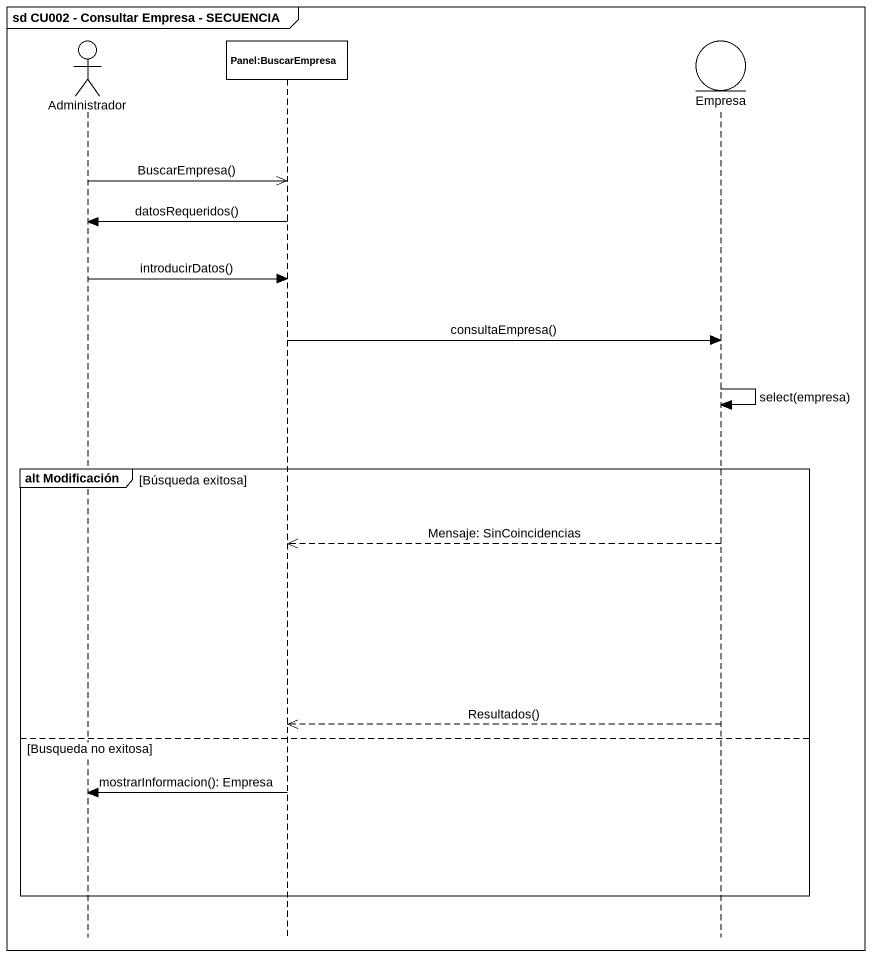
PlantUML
@startuml
mainframe sd CU002 - Consultar Empresa - SECUENCIA
hide footbox
actor Administrador
participant "Panel:BuscarEmpresa" as Panel_BuscarEmpresa
entity Empresa

Administrador ->> Panel_BuscarEmpresa : BuscarEmpresa()
Panel_BuscarEmpresa -> Administrador : datosRequeridos()
Administrador -> Panel_BuscarEmpresa : introducirDatos()
Panel_BuscarEmpresa -> Empresa : consultaEmpresa()
Empresa -> Empresa : select(empresa)
group alt Modificación [Búsqueda exitosa]
  Empresa -->> Panel_BuscarEmpresa : Mensaje: SinCoincidencias
  Empresa -->> Panel_BuscarEmpresa : Resultados()
else Busqueda no exitosa
  Panel_BuscarEmpresa -> Administrador : mostrarInformacion(): Empresa
end
@enduml
